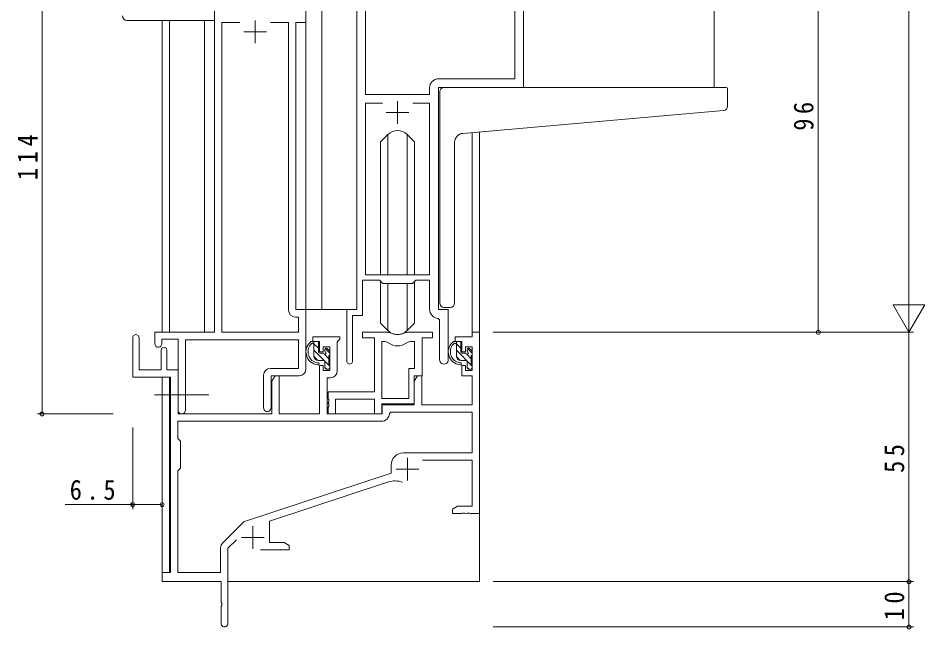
# Model space of a CAD drawing. Units: millimetres, scale not verified. Extents: x -841 to 746, y -594 to 534.
# Drawn here: x -353.1 to -153.1, y -122.4 to 12.4 of the extents above; entities that cross this region are included whole.
import ezdxf

# ---------------------------------------------------------------- set-up
doc = ezdxf.new("R2010")
doc.units = ezdxf.units.MM
doc.header["$LTSCALE"] = 2
doc.linetypes.add('CHAIN2', pattern=[12, 9, -1, 1, -1])
for name, color, linetype, lineweight in [('0-3_YKK_11', 7, 'Continuous', 9), ('0-4_YKK_12', 2, 'Continuous', 9), ('0-5_YKK_13', 4, 'Continuous', 9), ('0-7_YKK_D', 6, 'Continuous', 9)]:
    doc.layers.add(name, color=color, linetype=linetype, lineweight=lineweight)
doc.styles.add('ＭＳ ゴシック', font='')
doc.styles.get('ＭＳ ゴシック').set_extended_font_data('MS Gothic')

msp = doc.modelspace()

# ---------------------------------------------------------------- linework, layer by layer
at = {"layer": '0-3_YKK_11'}
for p, q in [((-241.622, 39.047), (-241.622, -2.953)), ((-289.623, 11.417), (-289.623, 18.047)), ((-278.422, -51.953), (-278.422, 19.047)), ((-309.823, 14.047), (-309.823, -56.953)), ((-276.492, 14.117), (-276.492, -4.453)), ((-243.552, -1.023), (-243.552, 14.117)), ((-308.193, 11.417), (-304.173, 11.417)), ((-308.193, -56.953), (-308.193, 11.417)), ((-300.823, 11.847), (-300.823, 6.847)), ((-297.472, 11.417), (-293.453, 11.417)), ((-297.472, 11.417), (-293.453, 11.417)), ((-293.453, 11.417), (-293.453, -52.083)), ((-291.823, 11.417), (-289.623, 11.417)), ((-291.823, -51.953), (-291.823, 11.417)), ((-303.323, 9.347), (-298.323, 9.347)), ((-260.352, -1.023), (-243.552, -1.023)), ((-262.352, -4.453), (-262.352, -3.023)), ((-260.422, -2.953), (-260.422, -51.953)), ((-241.622, -2.953), (-260.422, -2.953)), ((-276.492, -4.453), (-262.352, -4.453)), ((-269.422, -5.953), (-269.422, -10.953)), ((-276.492, -6.383), (-272.773, -6.383)), ((-276.492, -44.253), (-276.492, -6.383)), ((-266.072, -6.383), (-262.352, -6.383)), ((-266.072, -6.383), (-262.352, -6.383)), ((-262.352, -6.383), (-262.352, -44.253)), ((-271.922, -8.453), (-266.922, -8.453)), ((-277.122, -45.453), (-277.122, -53.253)), ((-273.422, -45.453), (-277.122, -45.453)), ((-262.352, -44.253), (-276.492, -44.253)), ((-272.692, -46.183), (-273.422, -45.453)), ((-265.422, -45.453), (-266.152, -46.183)), ((-262.352, -45.453), (-265.422, -45.453)), ((-262.352, -51.883), (-262.352, -45.453)), ((-266.152, -46.183), (-272.692, -46.183)), ((-289.623, -51.953), (-291.823, -51.953)), ((-289.623, -65.053), (-289.623, -51.953)), ((-280.622, -51.953), (-278.422, -51.953)), ((-280.622, -63.303), (-280.622, -51.953)), ((-260.422, -51.953), (-258.222, -51.953)), ((-258.222, -51.953), (-258.222, -62.988)), ((-291.953, -53.583), (-291.253, -53.583)), ((-291.253, -53.583), (-291.253, -56.953)), ((-279.322, -53.253), (-279.322, -63.303)), ((-277.122, -53.253), (-279.322, -53.253)), ((-260.152, -54.18), (-260.439, -53.881)), ((-260.152, -62.988), (-260.152, -54.18)), ((-322.923, -56.953), (-322.923, -59.503)), ((-309.823, -56.953), (-322.923, -56.953)), ((-291.253, -56.953), (-308.193, -56.953)), ((-288.122, -57.953), (-288.122, -58.953)), ((-282.122, -57.953), (-288.122, -57.953)), ((-282.122, -58.453), (-282.122, -57.953)), ((-277.122, -56.953), (-277.122, -58.153)), ((-271.67, -56.953), (-277.122, -56.953)), ((-261.722, -56.953), (-267.175, -56.953)), ((-261.722, -58.153), (-261.722, -56.953)), ((-256.722, -57.953), (-256.722, -58.953)), ((-252.952, -57.953), (-256.722, -57.953)), ((-252.952, -56.953), (-252.952, -57.953)), ((-251.322, -56.953), (-252.952, -56.953)), ((-251.322, -96.953), (-251.322, -56.953)), ((-327.822, -58.153), (-327.822, -66.853)), ((-326.422, -65.253), (-326.422, -58.153)), ((-321.423, -58.453), (-317.823, -58.453)), ((-321.423, -59.503), (-321.423, -58.453)), ((-317.823, -58.453), (-317.823, -74.138)), ((-316.193, -58.583), (-291.253, -58.583)), ((-316.193, -74.138), (-316.193, -58.583)), ((-291.253, -58.583), (-291.253, -64.923)), ((-288.122, -58.953), (-286.622, -58.953)), ((-286.622, -58.953), (-286.622, -61.253)), ((-282.722, -59.053), (-282.422, -58.753)), ((-282.722, -65.483), (-282.722, -59.053)), ((-282.422, -58.753), (-282.122, -58.453)), ((-277.122, -58.153), (-274.522, -58.153)), ((-274.522, -58.153), (-274.522, -70.053)), ((-272.892, -58.953), (-272.521, -58.953)), ((-272.892, -71.553), (-272.892, -58.953)), ((-272.892, -71.553), (-272.892, -58.953)), ((-266.324, -58.953), (-265.652, -58.953)), ((-265.652, -58.953), (-265.652, -64.923)), ((-264.022, -58.153), (-261.722, -58.153)), ((-264.022, -66.553), (-264.022, -58.153)), ((-256.722, -58.953), (-255.222, -58.953)), ((-255.222, -58.953), (-255.222, -61.253)), ((-321.522, -60.853), (-321.522, -65.253)), ((-320.322, -65.253), (-320.322, -60.853)), ((-286.622, -61.253), (-285.822, -61.253)), ((-285.822, -60.153), (-284.352, -60.153)), ((-285.822, -61.253), (-285.822, -60.153)), ((-284.352, -60.153), (-284.352, -65.353)), ((-255.222, -61.253), (-254.422, -61.253)), ((-254.422, -60.153), (-252.952, -60.153)), ((-254.422, -61.253), (-254.422, -60.153)), ((-252.952, -60.153), (-252.952, -65.353)), ((-321.522, -65.253), (-326.422, -65.253)), ((-317.822, -65.253), (-320.322, -65.253)), ((-317.822, -74.953), (-317.822, -65.253)), ((-291.253, -64.923), (-297.453, -64.923)), ((-286.622, -64.253), (-286.622, -74.953)), ((-285.822, -64.253), (-286.622, -64.253)), ((-285.822, -65.353), (-285.822, -64.253)), ((-284.352, -65.353), (-285.822, -65.353)), ((-266.922, -64.923), (-266.922, -71.553)), ((-265.652, -64.923), (-266.922, -64.923)), ((-255.222, -64.253), (-255.222, -66.553)), ((-254.422, -64.253), (-255.222, -64.253)), ((-254.422, -65.353), (-254.422, -64.253)), ((-252.952, -65.353), (-254.422, -65.353)), ((-327.822, -66.853), (-319.522, -66.853)), ((-319.522, -66.853), (-319.522, -109.953)), ((-298.953, -66.423), (-298.953, -73.638)), ((-297.323, -66.553), (-291.122, -66.553)), ((-297.323, -73.638), (-297.323, -66.553)), ((-296.422, -66.553), (-297.122, -67.765)), ((-297.122, -67.765), (-297.122, -74.953)), ((-295.492, -66.553), (-296.422, -66.553)), ((-295.492, -74.953), (-295.492, -66.553)), ((-284.922, -66.983), (-284.222, -66.983)), ((-284.922, -74.953), (-284.922, -66.983)), ((-265.022, -66.553), (-265.722, -67.765)), ((-265.722, -66.553), (-264.022, -66.553)), ((-265.722, -72.753), (-265.722, -66.553)), ((-265.722, -67.765), (-265.722, -72.953)), ((-264.092, -66.553), (-265.022, -66.553)), ((-264.092, -72.953), (-264.092, -66.553)), ((-255.222, -66.553), (-252.952, -66.553)), ((-252.952, -66.553), (-252.952, -72.953)), ((-284.722, -70.053), (-284.722, -71.594)), ((-274.522, -70.053), (-284.722, -70.053)), ((-284.722, -71.594), (-284.602, -71.778)), ((-284.602, -71.778), (-284.602, -72.328)), ((-283.092, -71.683), (-274.522, -71.683)), ((-283.092, -74.953), (-283.092, -71.683)), ((-274.522, -71.683), (-274.522, -74.953)), ((-266.922, -71.553), (-272.892, -71.553)), ((-284.602, -72.328), (-284.722, -72.511)), ((-284.722, -72.511), (-284.722, -72.594)), ((-284.722, -72.594), (-284.602, -72.778)), ((-284.602, -73.328), (-284.722, -73.511)), ((-284.722, -73.511), (-284.722, -74.953)), ((-284.602, -72.778), (-284.602, -73.328)), ((-272.892, -72.753), (-265.722, -72.753)), ((-272.892, -74.953), (-272.892, -72.753)), ((-272.822, -72.953), (-272.822, -74.953)), ((-265.722, -72.953), (-272.822, -72.953)), ((-252.952, -72.953), (-264.092, -72.953)), ((-297.122, -74.953), (-317.822, -74.953)), ((-286.622, -74.953), (-295.492, -74.953)), ((-272.822, -74.953), (-284.922, -74.953)), ((-284.722, -74.953), (-283.092, -74.953)), ((-274.522, -74.953), (-272.892, -74.953)), ((-270.895, -74.583), (-271.194, -74.868)), ((-252.952, -74.583), (-270.895, -74.583)), ((-252.952, -83.553), (-252.952, -74.583)), ((-317.892, -76.583), (-317.892, -80.383)), ((-272.992, -76.583), (-317.892, -76.583)), ((-272.992, -76.583), (-317.892, -76.583)), ((-317.892, -80.383), (-317.322, -80.953)), ((-317.322, -80.953), (-317.322, -86.953)), ((-268.122, -83.553), (-252.952, -83.553)), ((-267.222, -84.653), (-267.222, -89.653)), ((-263.936, -85.183), (-252.952, -85.183)), ((-252.952, -85.183), (-252.952, -95.323)), ((-317.322, -86.953), (-317.892, -87.523)), ((-317.892, -87.523), (-317.892, -109.953)), ((-270.822, -88.053), (-270.822, -86.253)), ((-269.722, -87.153), (-264.722, -87.153)), ((-302.983, -98.641), (-270.822, -88.053)), ((-297.622, -98.592), (-271.395, -89.957)), ((-256.231, -95.323), (-257.322, -95.953)), ((-257.322, -95.953), (-257.322, -96.953)), ((-252.952, -95.323), (-256.231, -95.323)), ((-257.322, -96.953), (-255.281, -96.953)), ((-255.281, -96.953), (-255.097, -96.833)), ((-255.097, -96.833), (-254.547, -96.833)), ((-254.547, -96.833), (-254.364, -96.953)), ((-254.364, -96.953), (-254.281, -96.953)), ((-254.281, -96.953), (-254.097, -96.833)), ((-254.097, -96.833), (-253.547, -96.833)), ((-253.547, -96.833), (-253.364, -96.953)), ((-253.364, -96.953), (-251.322, -96.953)), ((-308.013, -103.443), (-303.575, -99.005)), ((-301.322, -99.753), (-301.322, -104.753)), ((-297.622, -103.323), (-297.622, -98.592)), ((-306.822, -104.558), (-304.971, -102.706)), ((-303.822, -102.253), (-298.822, -102.253)), ((-294.414, -103.323), (-297.622, -103.323)), ((-293.322, -103.953), (-294.414, -103.323)), ((-293.322, -104.953), (-293.322, -103.953)), ((-308.452, -109.953), (-308.452, -104.504)), ((-306.822, -121.203), (-306.822, -104.558)), ((-299.672, -104.953), (-293.322, -104.953)), ((-321.322, -109.953), (-321.322, -111.953)), ((-319.522, -109.953), (-321.322, -109.953)), ((-317.892, -109.953), (-308.452, -109.953)), ((-321.322, -111.953), (-308.322, -111.953)), ((-308.322, -111.953), (-308.322, -116.494)), ((-308.322, -116.494), (-308.202, -116.678)), ((-308.202, -117.228), (-308.322, -117.411)), ((-308.322, -117.411), (-308.322, -121.203)), ((-308.202, -116.678), (-308.202, -117.228))]:
    msp.add_line(p, q, dxfattribs=at)
for centre, radius, start, end in [((-260.352, -3.023), 2, 90, 179.99998), ((-260.352, -51.883), 2, 179.99998, 267.50807), ((-291.953, -52.083), 1.5, 180, 269.99998), ((-327.122, -58.153), 0.7, 359.99998, 180), ((-271.67, -58.953), 2, 64.91237, 90), ((-269.422, -54.153), 3.3, 244.91238, 295.0876), ((-267.175, -58.953), 2, 89.99997, 115.08762), ((-322.173, -59.503), 0.75, 179.99998, 0), ((-272.521, -60.953), 2, 54.22517, 90.00003), ((-269.422, -56.653), 3.3, 234.22517, 305.77481), ((-266.324, -60.953), 2, 89.99995, 125.77481), ((-320.922, -60.853), 0.6, 359.99998, 180), ((-279.972, -63.303), 0.65, 179.99998, 0), ((-259.187, -62.988), 0.965, 179.99998, 0), ((-297.453, -66.423), 1.5, 90, 179.99998), ((-291.122, -65.053), 1.5, 270, 359.99998), ((-284.222, -65.483), 1.5, 270, 359.99998), ((-298.138, -73.638), 0.815, 179.99998, 0), ((-317.008, -74.138), 0.815, 179.99998, 0), ((-272.992, -74.783), 1.8, 270, 357.27058), ((-268.122, -86.253), 2.7, 90, 179.99998), ((-269.988, -94.232), 4.5, 68.66068, 108.22311), ((-302.514, -100.066), 1.5, 108.22314, 134.99998), ((-306.952, -104.504), 1.5, 134.99998, 179.99997), ((-307.572, -121.203), 0.75, 179.99998, 0)]:
    msp.add_arc(centre, radius, start, end, dxfattribs=at)
at = {"layer": '0-4_YKK_12'}
for p, q in [((-289.622, 84.297), (-289.623, -51.953)), ((-286.122, 84.297), (-286.122, -51.953)), ((-199.622, 84.297), (-199.622, -2.953)), ((-321.322, 11.86), (-321.322, -56.953)), ((-319.692, 11.86), (-319.692, -56.953)), ((-312.022, -56.953), (-312.022, 11.86)), ((-252.952, -12.881), (-252.952, -56.953)), ((-251.322, -12.738), (-251.322, -56.953)), ((-286.122, -51.953), (-289.923, -51.953)), ((-280.322, -51.953), (-286.122, -51.953)), ((-251.322, -56.953), (-252.952, -56.953)), ((-321.322, -66.853), (-321.322, -110.253)), ((-319.692, -66.882), (-319.692, -109.923)), ((-251.322, -96.453), (-251.322, -111.953)), ((-306.822, -111.953), (-251.322, -111.953))]:
    msp.add_line(p, q, dxfattribs=at)
at = {"layer": '0-5_YKK_13'}
for p, q in [((-309.823, 12.86), (-309.823, 11.86)), ((-329.11, 11.86), (-309.823, 11.86)), ((-260.122, -12.504), (-260.122, -3.953)), ((-259.122, -2.953), (-196.922, -2.953)), ((-196.622, -7.036), (-196.622, -3.253)), ((-254.997, -13.06), (-197.535, -8.032)), ((-271.544, -13.331), (-273.172, -14.96)), ((-271.54, -44.253), (-271.54, -13.328)), ((-267.305, -44.253), (-267.305, -13.328)), ((-267.301, -13.331), (-265.672, -14.96)), ((-260.122, -12.504), (-260.122, -13.508)), ((-260.122, -50.453), (-260.122, -13.508)), ((-273.172, -44.253), (-273.172, -14.96)), ((-265.672, -44.253), (-265.672, -14.96)), ((-256.822, -50.453), (-256.822, -15.052)), ((-273.172, -54.945), (-273.172, -45.703)), ((-265.672, -54.945), (-265.672, -45.703)), ((-271.54, -56.577), (-271.54, -46.183)), ((-267.305, -56.577), (-267.305, -46.183)), ((-257.822, -51.453), (-259.122, -51.453)), ((-271.544, -56.574), (-273.172, -54.945)), ((-267.301, -56.574), (-265.672, -54.945)), ((-287.152, -58.953), (-288.452, -58.953)), ((-287.852, -62.153), (-287.852, -58.953)), ((-286.852, -60.478), (-287.852, -59.478)), ((-286.852, -61.253), (-286.852, -59.253)), ((-255.752, -58.953), (-257.052, -58.953)), ((-256.452, -62.153), (-256.452, -58.953)), ((-255.452, -60.478), (-256.452, -59.478)), ((-255.452, -61.253), (-255.452, -59.253)), ((-284.352, -64.392), (-287.852, -60.892)), ((-285.913, -61.553), (-286.552, -61.553)), ((-284.552, -62.778), (-285.546, -61.785)), ((-285.452, -60.753), (-285.452, -61.092)), ((-284.352, -61.564), (-285.37, -60.546)), ((-284.44, -61.04), (-284.94, -60.54)), ((-284.352, -61.853), (-284.352, -61.253)), ((-252.952, -64.392), (-256.452, -60.892)), ((-254.513, -61.552), (-255.152, -61.552)), ((-253.152, -62.778), (-254.146, -61.785)), ((-254.052, -60.753), (-254.052, -61.092)), ((-252.952, -61.564), (-253.97, -60.546)), ((-253.04, -61.04), (-253.54, -60.54)), ((-252.952, -61.853), (-252.952, -61.253)), ((-287.02, -63.138), (-287.838, -62.32)), ((-285.752, -63.153), (-286.852, -63.153)), ((-285.452, -63.453), (-285.452, -64.753)), ((-284.552, -64.053), (-284.552, -62.053)), ((-255.62, -63.138), (-256.438, -62.32)), ((-254.352, -63.153), (-255.452, -63.153)), ((-254.052, -63.453), (-254.052, -64.753)), ((-253.152, -64.053), (-253.152, -62.053)), ((-285.106, -65.053), (-285.452, -64.706)), ((-285.152, -65.053), (-284.652, -65.053)), ((-284.352, -64.753), (-284.352, -64.253)), ((-253.706, -65.052), (-254.052, -64.706)), ((-253.752, -65.052), (-253.252, -65.052)), ((-252.952, -64.753), (-252.952, -64.253))]:
    msp.add_line(p, q, dxfattribs=at)
at = {"layer": '0-5_YKK_13', "linetype": 'CHAIN2'}
msp.add_line((-323.022, -70.753), (-311.035, -70.753), dxfattribs=at)
at = {"layer": '0-5_YKK_13'}
for centre, radius, start, end in [((-329.11, 12.86), 1, 180, 269.99489), ((-259.122, -3.953), 1, 135.57298, 180), ((-259.122, -3.953), 1, 90, 135.57298), ((-259.122, -3.953), 1, 121.36693, 135.57298), ((-196.922, -3.253), 0.3, 0, 90), ((-197.622, -7.036), 1, 275, 0), ((-269.422, -15.453), 3, 45, 135), ((-254.822, -15.052), 2, 95, 180), ((-259.122, -50.453), 1, 180, 270), ((-257.822, -50.453), 1, 270, 0), ((-269.422, -54.453), 3, 224.99998, 314.99998), ((-286.738, -61.273), 2.885, 126.45192, 263.90388), ((-286.653, -61.24), 2.504, 139.45805, 259.25217), ((-288.712, -59.357), 0.3, 301.62189, 336.95038), ((-288.252, -59.553), 0.2, 36.86989, 156.95038), ((-287.852, -59.253), 0.3, 216.86989, 270), ((-287.152, -59.253), 0.3, 0, 90), ((-255.338, -61.273), 2.885, 126.45192, 263.90388), ((-255.253, -61.24), 2.504, 139.45805, 259.25217), ((-257.312, -59.357), 0.3, 301.62189, 336.95038), ((-256.852, -59.553), 0.2, 36.86989, 156.95038), ((-256.452, -59.253), 0.3, 216.86989, 270), ((-255.752, -59.253), 0.3, 0, 90), ((-286.552, -61.253), 0.3, 180, 270), ((-285.913, -61.853), 0.3, 33.05573, 90), ((-285.452, -61.553), 0.25, 213.05573, 56.94426), ((-285.152, -60.753), 0.3, 45, 180), ((-285.152, -61.092), 0.3, 180, 236.94426), ((-284.552, -61.853), 0.2, 270, 0), ((-284.652, -61.253), 0.3, 0, 45), ((-255.152, -61.253), 0.3, 180, 270), ((-254.513, -61.853), 0.3, 33.05573, 90), ((-254.052, -61.552), 0.25, 213.05573, 56.94426), ((-253.752, -60.753), 0.3, 45, 180), ((-253.752, -61.092), 0.3, 180, 236.94426), ((-253.152, -61.853), 0.2, 270, 0), ((-253.252, -61.253), 0.3, 0, 45), ((-286.852, -62.153), 1, 180, 270), ((-286.974, -63.903), 0.25, 253.63879, 125.58162), ((-285.752, -63.453), 0.3, 0, 90), ((-255.452, -62.153), 1, 180, 270), ((-255.574, -63.903), 0.25, 253.63879, 125.58162), ((-254.352, -63.453), 0.3, 0, 90), ((-285.152, -64.753), 0.3, 180, 270), ((-284.652, -64.753), 0.3, 270, 0), ((-284.552, -64.253), 0.2, 0, 90), ((-253.752, -64.753), 0.3, 180, 270), ((-253.252, -64.753), 0.3, 270, 0), ((-253.152, -64.253), 0.2, 0, 90)]:
    msp.add_arc(centre, radius, start, end, dxfattribs=at)
at = {"layer": '0-7_YKK_D'}
for p, q in [((-156.622, 336.048), (-156.622, -49.953)), ((-347.822, 39.047), (-347.822, -74.953)), ((-176.622, -56.953), (-176.622, 39.047)), ((-156.622, -56.953), (-156.622, -44.828)), ((-153.122, -50.89), (-160.122, -50.89)), ((-156.622, -56.953), (-160.122, -50.89)), ((-156.622, -56.953), (-153.122, -50.89)), ((-248.322, -56.953), (-155.622, -56.953)), ((-248.322, -56.953), (-155.622, -56.953)), ((-196.623, -56.953), (-175.622, -56.953)), ((-156.622, -56.953), (-156.622, -111.953)), ((-332.11, -74.953), (-348.822, -74.953)), ((-327.822, -77.953), (-327.822, -95.953)), ((-321.322, -77.953), (-321.322, -95.953)), ((-327.822, -94.953), (-342.722, -94.953)), ((-321.322, -94.953), (-327.822, -94.953)), ((-248.322, -111.953), (-155.622, -111.953)), ((-248.322, -111.953), (-155.622, -111.953)), ((-156.622, -111.953), (-156.622, -121.953)), ((-248.322, -121.953), (-155.622, -121.953))]:
    msp.add_line(p, q, dxfattribs=at)
for centre in [(-176.622, -56.953), (-347.822, -74.953), (-327.822, -94.953), (-321.322, -94.953), (-156.622, -111.953), (-156.622, -111.953), (-156.622, -121.953)]:
    msp.add_circle(centre, 0.425, dxfattribs=at)

# ---------------------------------------------------------------- texts
at = {"layer": '0-7_YKK_D', "color": 7, "char_height": 4.399, "attachment_point": 7, "rotation": 90, "style": 'ＭＳ ゴシック'}
for s, insert in [('\\T1.36;\\W0.9;96', (-177.622, -12.473)), ('\\T1.38;\\W0.9;114', (-348.822, -23.393)), ('\\T1.36;\\W0.9;55', (-157.622, -87.973)), ('\\T1.36;\\W0.9;10', (-157.622, -120.473))]:
    msp.add_mtext(s, dxfattribs=dict(at, insert=insert))
at = {"layer": '0-7_YKK_D', "color": 7, "insert": (-341.722, -93.953), "char_height": 4.399, "attachment_point": 7, "style": 'ＭＳ ゴシック'}
msp.add_mtext('\\T1.38;\\W0.9;6.5', dxfattribs=at)

doc.saveas('drawing.dxf')
